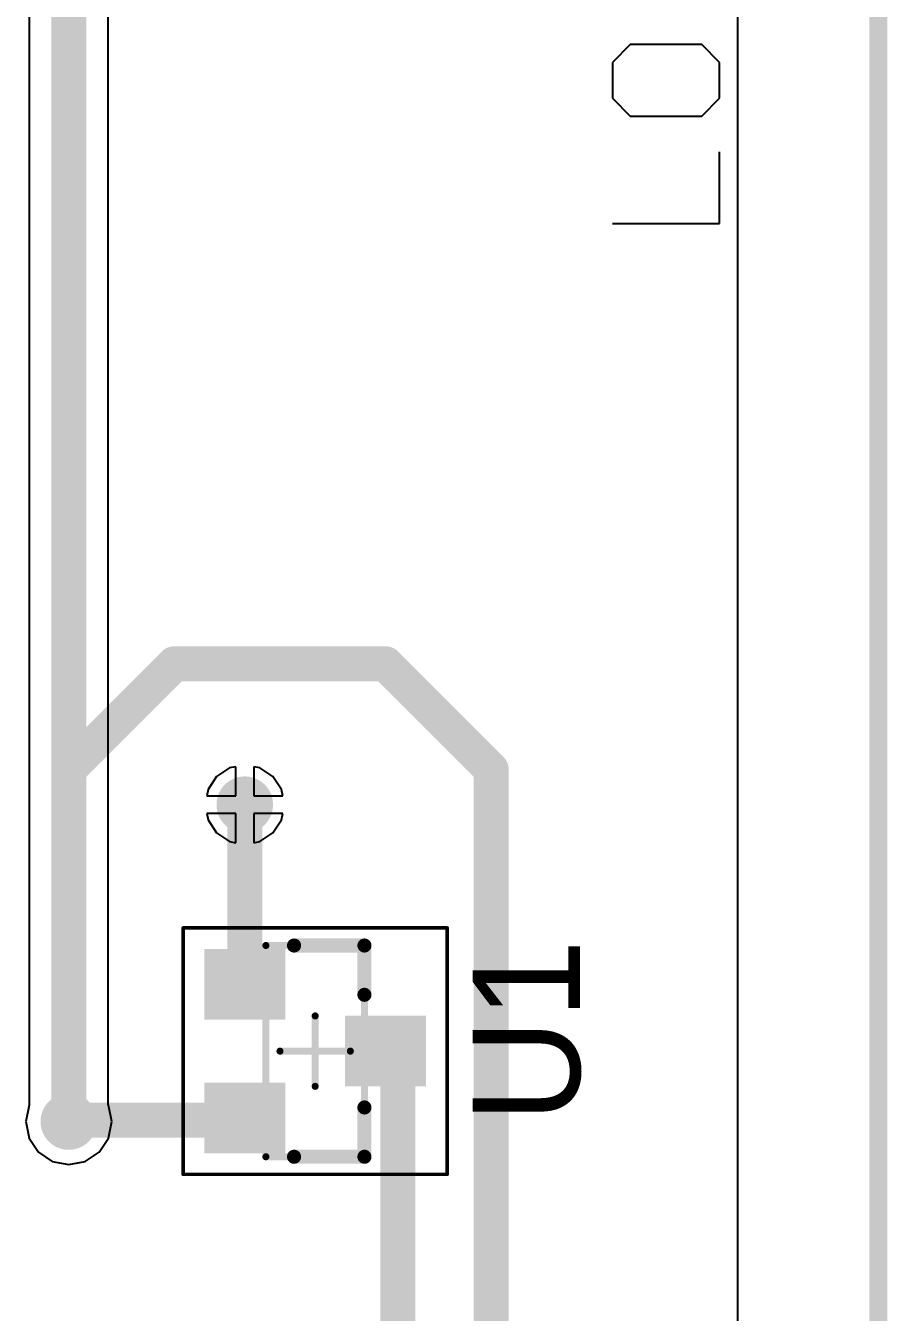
# Model space of a CAD drawing. Header units: millimetres. Extents: x -0.1 to 49.1, y -0.1 to 71.1.
# Drawn here: x 36.89 to 49.13, y 39.29 to 57.56 of the extents above; entities that cross this region are included whole.
import ezdxf

# ---------------------------------------------------------------- set-up
doc = ezdxf.new("R2010")
doc.units = ezdxf.units.MM
for name, color, linetype in [('BottomLayer', 5, 'Continuous'), ('BottomSolder', 6, 'Continuous'), ('Mechanical1', 6, 'Continuous'), ('Mechanical13', 56, 'Continuous'), ('Mechanical15', 56, 'Continuous'), ('MultiLayer', 9, 'Continuous'), ('TopLayer', 1, 'Continuous'), ('TopOverlay', 2, 'Continuous'), ('TopPaste', 8, 'Continuous'), ('TopSolder', 216, 'Continuous')]:
    doc.layers.add(name, color=color, linetype=linetype)

# ---------------------------------------------------------------- blocks, each defined once
blk = doc.blocks.new('AP2120_46')
at = {"layer": 'Mechanical13', "const_width": 0.0999998}
for points in [[(-0.7000011399999999, 1.49999954), (0.6999985999999999, 1.49999954)], [(-0.7000011399999999, -1.49999954), (-0.7000011399999999, 1.49999954)], [(0.6999985999999999, -1.49999954), (0.6999985999999999, 1.49999954)], [(-0.7000011399999999, -1.49999954), (0.6999985999999999, -1.49999954)]]:
    blk.add_lwpolyline(points, dxfattribs=at)
at = {"layer": 'Mechanical13', "const_width": 0.0499999}
for points in [[(-0.72499982, 1.49999954, 1), (-0.67500246, 1.49999954, 1)], [(-0.72499982, 1.49999954, 1), (-0.67500246, 1.49999954, 1)], [(0.67499992, 1.49999954, 1), (0.72499728, 1.49999954, 1)], [(0.67499992, 1.49999954, 1), (0.72499728, 1.49999954, 1)], [(-0.72499982, -1.49999954, 1), (-0.67500246, -1.49999954, 1)], [(-0.72499982, -1.49999954, 1), (-0.67500246, -1.49999954, 1)], [(0.67499992, -1.49999954, 1), (0.72499728, -1.49999954, 1)], [(0.67499992, -1.49999954, 1), (0.72499728, -1.49999954, 1)]]:
    blk.add_lwpolyline(points, format="xyb", close=True, dxfattribs=at)
at = {"layer": 'Mechanical15'}
for points, const_width in [([(-1.87500006, 1.75000158), (1.87500006, 1.75000158)], 0.0499999), ([(-1.87500006, -1.74999904), (-1.87500006, 1.75000158)], 0.0499999), ([(1.87500006, -1.74999904), (1.87500006, 1.75000158)], 0.0499999), ([(0, -0.499999), (0, 0.50000154)], 0.0999998), ([(-0.50000154, 0), (0.499999, 0)], 0.0999998), ([(-1.87500006, -1.74999904), (1.87500006, -1.74999904)], 0.0499999)]:
    blk.add_lwpolyline(points, dxfattribs=dict(at, const_width=const_width))
for points, const_width in [([(-1.8874994, 1.75000158, 1), (-1.86250072, 1.75000158, 1)], 0.02499868), ([(-1.8874994, 1.75000158, 1), (-1.86250072, 1.75000158, 1)], 0.02499868), ([(1.86250072, 1.75000158, 1), (1.8874994, 1.75000158, 1)], 0.02499868), ([(1.86250072, 1.75000158, 1), (1.8874994, 1.75000158, 1)], 0.02499868), ([(-0.02499868, 0.50000154, 1), (0.02499868, 0.50000154, 1)], 0.0499999), ([(-0.52500022, 0, 1), (-0.47500286, 0, 1)], 0.0499999), ([(0.47500032, 0, 1), (0.5249976799999999, 0, 1)], 0.0499999), ([(-0.02499868, -0.499999, 1), (0.02499868, -0.499999, 1)], 0.0499999), ([(-1.8874994, -1.74999904, 1), (-1.86250072, -1.74999904, 1)], 0.02499868), ([(-1.8874994, -1.74999904, 1), (-1.86250072, -1.74999904, 1)], 0.02499868), ([(1.86250072, -1.74999904, 1), (1.8874994, -1.74999904, 1)], 0.02499868), ([(1.86250072, -1.74999904, 1), (1.8874994, -1.74999904, 1)], 0.02499868)]:
    blk.add_lwpolyline(points, format="xyb", close=True, dxfattribs=dict(at, const_width=const_width))
at = {"layer": 'TopLayer'}
for points in [[(-0.52500022, 0.55000144), (-0.52500022, 1.34999984), (-1.47500086, 0.55000144), (-1.47500086, 1.34999984)], [(1.47500086, -0.3999992), (1.47500086, 0.3999992), (0.52500022, -0.3999992), (0.52500022, 0.3999992)], [(-0.52500022, -1.3499973), (-0.52500022, -0.5499989), (-1.47500086, -1.3499973), (-1.47500086, -0.5499989)]]:
    blk.add_solid(points, dxfattribs=at)
at = {"layer": 'TopOverlay'}
for points, const_width in [([(-0.87499952, 1.90000128, 1), (-1.12500156, 1.90000128, 1)], 0.2499995), ([(-1.1875008, 1.90000128, 1), (-1.06250232, 1.90000128, 1)], 0.12499848), ([(-0.93749876, 1.90000128, 1), (-0.81250028, 1.90000128, 1)], 0.12499848), ([(-0.3499993, 1.49999954, 1), (-0.2499995, 1.49999954, 1)], 0.0999998), ([(0.6499986999999999, 1.49999954, 1), (0.7499985, 1.49999954, 1)], 0.0999998), ([(0.6499986999999999, 1.49999954, 1), (0.7499985, 1.49999954, 1)], 0.0999998), ([(0.6499986999999999, 0.8000009399999999, 1), (0.7499985, 0.8000009399999999, 1)], 0.0999998), ([(0.6499986999999999, -0.7999984, 1), (0.7499985, -0.7999984, 1)], 0.0999998), ([(-0.3499993, -1.49999954, 1), (-0.2499995, -1.49999954, 1)], 0.0999998), ([(0.6499986999999999, -1.49999954, 1), (0.7499985, -1.49999954, 1)], 0.0999998), ([(0.6499986999999999, -1.49999954, 1), (0.7499985, -1.49999954, 1)], 0.0999998)]:
    blk.add_lwpolyline(points, format="xyb", close=True, dxfattribs=dict(at, const_width=const_width))
at = {"layer": 'TopOverlay', "const_width": 0.1999996}
for points in [[(-0.2999994, 1.49999954), (0.6999985999999999, 1.49999954)], [(0.6999985999999999, 0.8000009399999999), (0.6999985999999999, 1.49999954)], [(0.6999985999999999, -1.49999954), (0.6999985999999999, -0.7999984)], [(-0.2999994, -1.49999954), (0.6999985999999999, -1.49999954)]]:
    blk.add_lwpolyline(points, dxfattribs=at)
at = {"layer": 'TopPaste'}
for points in [[(-0.52500022, 0.55000144), (-0.52500022, 1.34999984), (-1.47500086, 0.55000144), (-1.47500086, 1.34999984)], [(1.47500086, -0.3999992), (1.47500086, 0.3999992), (0.52500022, -0.3999992), (0.52500022, 0.3999992)], [(-0.52500022, -1.3499973), (-0.52500022, -0.5499989), (-1.47500086, -1.3499973), (-1.47500086, -0.5499989)]]:
    blk.add_solid(points, dxfattribs=at)
at = {"layer": 'TopSolder'}
for points in [[(-0.42340022, 0.4484014399999999), (-0.42340022, 1.45159984), (-1.57660086, 0.4484014399999999), (-1.57660086, 1.45159984)], [(1.57660086, -0.5015992), (1.57660086, 0.5015992), (0.42340022, -0.5015992), (0.42340022, 0.5015992)], [(-0.42340022, -1.4515973), (-0.42340022, -0.4483988999999999), (-1.57660086, -1.4515973), (-1.57660086, -0.4483988999999999)]]:
    blk.add_solid(points, dxfattribs=at)

msp = doc.modelspace()

# ---------------------------------------------------------------- linework, layer by layer
at = {"layer": 'BottomLayer'}
for p, q in [((36.93922762, 62.000003), (36.93922762, 42.24071562)), ((46.99999998, 61.9500031), (46.99999998, 2.00000108)), ((38.06077478, 42.24071562), (38.06077478, 61.76772253999999)), ((39.78383966, 47.02185668), (39.60058628, 46.89941344)), ((39.87299873999999, 47.03959096), (39.78383966, 47.02185668)), ((39.87299873999999, 46.62700098), (39.87299873999999, 47.03959096)), ((40.21615781999999, 47.02185668), (40.12699874, 47.03959096)), ((40.12699874, 47.03959096), (40.12699874, 46.62700098)), ((40.3994112, 46.89941344), (40.21615781999999, 47.02185668)), ((39.60058628, 46.89941344), (39.47814303999999, 46.71616006)), ((40.52185444, 46.71616006), (40.3994112, 46.89941344)), ((39.47814303999999, 46.71616006), (39.46040875999999, 46.62700098)), ((39.46040875999999, 46.62700098), (39.87299873999999, 46.62700098)), ((40.12699874, 46.62700098), (40.53958872, 46.62700098)), ((40.53958872, 46.62700098), (40.52185444, 46.71616006)), ((39.87299873999999, 46.37300098), (39.46040875999999, 46.37300098)), ((39.46040875999999, 46.37300098), (39.47814303999999, 46.2838419)), ((39.47814303999999, 46.2838419), (39.60058628, 46.10058852)), ((39.87299873999999, 45.960411), (39.87299873999999, 46.37300098)), ((40.53958872, 46.37300098), (40.12699874, 46.37300098)), ((40.12699874, 46.37300098), (40.12699874, 45.960411)), ((40.3994112, 46.10058852), (40.52185444, 46.2838419)), ((40.52185444, 46.2838419), (40.53958872, 46.37300098)), ((39.60058628, 46.10058852), (39.78383966, 45.97814528)), ((40.21615781999999, 45.97814528), (40.3994112, 46.10058852)), ((39.78383966, 45.97814528), (39.87299873999999, 45.960411)), ((40.12699874, 45.960411), (40.21615781999999, 45.97814528)), ((36.9348131, 42.23410908), (36.88824727999999, 41.99999982)), ((36.93922762, 42.24071562), (36.9348131, 42.23410908)), ((38.0651893, 42.23410908), (38.06077478, 42.24071562)), ((38.11175512, 41.99999982), (38.0651893, 42.23410908)), ((36.88824727999999, 41.99999982), (36.9348131, 41.76589056)), ((38.0651893, 41.76589056), (38.11175512, 41.99999982)), ((36.9348131, 41.76589056), (37.0674265, 41.56742512)), ((37.9325759, 41.56742512), (38.0651893, 41.76589056)), ((37.0674265, 41.56742512), (37.26589194, 41.43481172)), ((37.73411046, 41.43481172), (37.9325759, 41.56742512)), ((37.26589194, 41.43481172), (37.5000012, 41.38824589999999)), ((37.5000012, 41.38824589999999), (37.73411046, 41.43481172))]:
    msp.add_line(p, q, dxfattribs=at)
at = {"layer": 'BottomLayer', "const_width": 0.499999}
msp.add_lwpolyline([(37.5000012, 41.99999982), (37.5000012, 62.000003)], dxfattribs=at)
at = {"layer": 'BottomLayer'}
for points, const_width in [([(39.84999903999999, 46.50000098, 1), (40.14999844, 46.50000098, 1)], 0.2999994), ([(37.3500015, 41.99999982, 1), (37.6500009, 41.99999982, 1)], 0.2999994), ([(37.37500272, 41.99999982, 1), (37.62499968, 41.99999982, 1)], 0.2499995)]:
    msp.add_lwpolyline(points, format="xyb", close=True, dxfattribs=dict(at, const_width=const_width))
at = {"layer": 'BottomSolder', "const_width": 0.4015993999999999}
for points in [[(39.79919904, 46.50000098, 1), (40.20079843999999, 46.50000098, 1)], [(37.2992015, 41.99999982, 1), (37.7008009, 41.99999982, 1)]]:
    msp.add_lwpolyline(points, format="xyb", close=True, dxfattribs=at)
at = {"layer": 'Mechanical1', "const_width": 0.254}
for points in [[(49.00000106, 55.99999975999999), (49.00000106, 69.99999969999999)], [(49.00000106, 0), (49.00000106, 55.99999975999999)]]:
    msp.add_lwpolyline(points, dxfattribs=at)
at = {"layer": 'Mechanical1', "const_width": 0.127}
msp.add_lwpolyline([(48.93650106, 55.99999975999999, 1), (49.06350106, 55.99999975999999, 1)], format="xyb", close=True, dxfattribs=at)
msp.add_lwpolyline([(48.93650106, 55.99999975999999, 1), (49.06350106, 55.99999975999999, 1)], format="xyb", close=True, dxfattribs=at)
at = {"layer": 'MultiLayer', "const_width": 0.2999994}
for points in [[(39.84999903999999, 46.50000098, 1), (40.14999844, 46.50000098, 1)], [(37.3500015, 41.99999982, 1), (37.6500009, 41.99999982, 1)]]:
    msp.add_lwpolyline(points, format="xyb", close=True, dxfattribs=at)
at = {"layer": 'TopLayer', "const_width": 0.499999}
for points in [[(37.5000012, 46.99999998), (39.00000074, 48.49999952)], [(39.00000074, 48.49999952), (41.99999982, 48.49999952)], [(41.99999982, 48.49999952), (43.49999936, 46.99999998)], [(37.5000012, 41.99999982), (37.5000012, 46.99999998)], [(43.49999936, 26.50000034), (43.49999936, 46.99999998)], [(39.99999874, 43.950001), (39.99999874, 46.50000098)], [(39.99999874, 43.950001), (40.00000128, 43.94999846)], [(42.00000236, 42.99999782), (42.02500104, 42.99999782)], [(42.02500104, 42.99999782), (42.17500328, 42.84999558)], [(42.17500328, 35.99999912), (42.17500328, 42.84999558)], [(37.5000012, 41.99999982), (37.51913248, 42.0191311)], [(37.51913248, 42.0191311), (39.96913265999999, 42.0191311)], [(39.96913265999999, 42.0191311), (40.00000128, 42.04999972)]]:
    msp.add_lwpolyline(points, dxfattribs=at)
at = {"layer": 'TopLayer'}
for points, const_width in [([(38.87500226, 48.49999952, 1), (39.12499922, 48.49999952, 1)], 0.2499995), ([(38.87500226, 48.49999952, 1), (39.12499922, 48.49999952, 1)], 0.2499995), ([(41.87500134, 48.49999952, 1), (42.12499829999999, 48.49999952, 1)], 0.2499995), ([(41.87500134, 48.49999952, 1), (42.12499829999999, 48.49999952, 1)], 0.2499995), ([(37.37500272, 46.99999998, 1), (37.62499968, 46.99999998, 1)], 0.2499995), ([(37.37500272, 46.99999998, 1), (37.62499968, 46.99999998, 1)], 0.2499995), ([(43.37500087999999, 46.99999998, 1), (43.62499784, 46.99999998, 1)], 0.2499995), ([(43.37500087999999, 46.99999998, 1), (43.62499784, 46.99999998, 1)], 0.2499995), ([(39.84999903999999, 46.50000098, 1), (40.14999844, 46.50000098, 1)], 0.2999994), ([(39.87500025999999, 46.50000098, 1), (40.12499722, 46.50000098, 1)], 0.2499995), ([(39.87500025999999, 43.950001, 1), (40.12499722, 43.950001, 1)], 0.2499995), ([(39.87500025999999, 43.950001, 1), (40.12499722, 43.950001, 1)], 0.2499995), ([(39.8750028, 43.94999846, 1), (40.12499975999999, 43.94999846, 1)], 0.2499995), ([(41.87500387999999, 42.99999782, 1), (42.12500084, 42.99999782, 1)], 0.2499995), ([(41.90000256, 42.99999782, 1), (42.14999952, 42.99999782, 1)], 0.2499995), ([(41.90000256, 42.99999782, 1), (42.14999952, 42.99999782, 1)], 0.2499995), ([(42.0500048, 42.84999558, 1), (42.30000176, 42.84999558, 1)], 0.2499995), ([(42.0500048, 42.84999558, 1), (42.30000176, 42.84999558, 1)], 0.2499995), ([(37.3500015, 41.99999982, 1), (37.6500009, 41.99999982, 1)], 0.2999994), ([(37.37500272, 41.99999982, 1), (37.62499968, 41.99999982, 1)], 0.2499995), ([(37.37500272, 41.99999982, 1), (37.62499968, 41.99999982, 1)], 0.2499995), ([(37.394134, 42.0191311, 1), (37.64413096, 42.0191311, 1)], 0.2499995), ([(37.394134, 42.0191311, 1), (37.64413096, 42.0191311, 1)], 0.2499995), ([(39.84413418, 42.0191311, 1), (40.09413113999999, 42.0191311, 1)], 0.2499995), ([(39.84413418, 42.0191311, 1), (40.09413113999999, 42.0191311, 1)], 0.2499995), ([(39.8750028, 42.04999972, 1), (40.12499975999999, 42.04999972, 1)], 0.2499995)]:
    msp.add_lwpolyline(points, format="xyb", close=True, dxfattribs=dict(at, const_width=const_width))
at = {"layer": 'TopOverlay'}
for p, q in [((45.47640892, 57.29317725999999), (45.2224902, 57.03925854)), ((46.49207871999999, 57.29317725999999), (45.47640892, 57.29317725999999)), ((46.74599744, 57.03925854), (46.49207871999999, 57.29317725999999)), ((45.2224902, 57.03925854), (45.2224902, 56.53142364)), ((46.74599744, 56.53142364), (46.74599744, 57.03925854)), ((45.2224902, 56.53142364), (45.47640892, 56.27750492)), ((46.49207871999999, 56.27750492), (46.74599744, 56.53142364)), ((45.47640892, 56.27750492), (46.49207871999999, 56.27750492)), ((46.74599744, 54.75399768), (46.74599744, 55.76967002)), ((45.2224902, 54.75399768), (46.74599744, 54.75399768))]:
    msp.add_line(p, q, dxfattribs=at)
at = {"layer": 'TopSolder', "const_width": 0.4015993999999999}
for points in [[(39.79919904, 46.50000098, 1), (40.20079843999999, 46.50000098, 1)], [(37.2992015, 41.99999982, 1), (37.7008009, 41.99999982, 1)]]:
    msp.add_lwpolyline(points, format="xyb", close=True, dxfattribs=at)

# ---------------------------------------------------------------- block references
msp.add_blockref('AP2120_46', (41.00000182, 42.99999782))

# ---------------------------------------------------------------- texts
at = {"layer": 'TopOverlay'}
msp.add_text('U1', height=1.524, rotation=90, dxfattribs=at).set_placement((44.76175452, 41.98433056))

doc.saveas('drawing.dxf')
